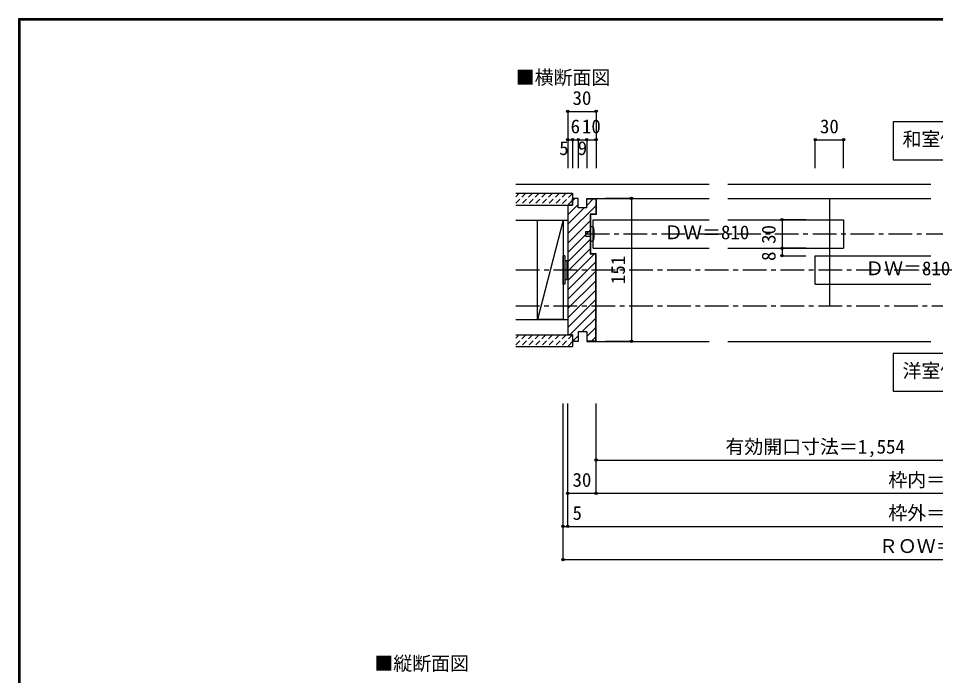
# Model space of a CAD drawing. Units: millimetres at full size, sheet at 1:5; details may follow other scales. Extents: x -973 to 977, y -701 to 696.
# Drawn here: x -973 to -3, y 1 to 696 of the extents above; entities that cross this region are included whole.
import ezdxf
from ezdxf.enums import TextEntityAlignment as Align

# ---------------------------------------------------------------- set-up
doc = ezdxf.new("R2010")
doc.units = ezdxf.units.MM
doc.header["$LTSCALE"] = 5
doc.header["$PDMODE"] = 32
doc.header["$PDSIZE"] = 2.5
doc.linetypes.add('CHAIN1', pattern=[8, 5, -1, 1, -1])
doc.linetypes.add('DASHED1', pattern=[1.8, 1.2, -0.6])
for name, color, linetype in [('0-1_通り芯', 4, 'CHAIN1'), ('0-2_柱', 7, 'Continuous'), ('0-3_仕上げ', 2, 'Continuous'), ('0-4_枠', 3, 'Continuous'), ('0-6_扉', 6, 'Continuous'), ('0-7_金物', 7, 'Continuous'), ('0-A_文字', 7, 'Continuous'), ('0-B_寸法', 7, 'Continuous'), ('0-C_ハッチ', 4, 'Continuous'), ('F-1_枠', 6, 'Continuous')]:
    doc.layers.add(name, color=color, linetype=linetype)
doc.styles.add('ＭＳ ゴシック', font='')
doc.styles.get('ＭＳ ゴシック').set_extended_font_data('MS Gothic')

msp = doc.modelspace()

# ---------------------------------------------------------------- linework, layer by layer
at = {"layer": '0-1_通り芯'}
msp.add_line((-447.347, 430), (450.622, 430), dxfattribs=at)
at = {"layer": '0-2_柱'}
for p, q in [((-397.347, 482.5), (-424.347, 377.5)), ((-424.347, 377.5), (-424.347, 482.5)), ((-397.347, 377.5), (-424.347, 377.5))]:
    msp.add_line(p, q, dxfattribs=at)
msp.add_lwpolyline([(-424.347, 482.5), (-397.347, 482.5), (-397.347, 377.5)], dxfattribs=at)
at = {"layer": '0-3_仕上げ'}
for p, q in [((-447.347, 520.5), (-243.014, 520.5)), ((-223.014, 520.5), (-8.347, 520.5)), ((-447.347, 511), (-387.347, 511)), ((-387.347, 511), (-387.347, 498.5)), ((-447.347, 498.5), (-387.347, 498.5)), ((-392.347, 498.5), (-392.347, 482.5)), ((-447.347, 482.5), (-392.347, 482.5)), ((-447.347, 377.5), (-392.347, 377.5)), ((-392.347, 377.5), (-392.347, 361.5)), ((-447.347, 361.5), (-387.347, 361.5)), ((-387.347, 361.5), (-387.347, 349)), ((-447.347, 349), (-387.347, 349))]:
    msp.add_line(p, q, dxfattribs=at)
at = {"layer": '0-4_枠'}
for p, q in [((-387.347, 498.5), (-387.347, 505.5)), ((-381.347, 505.5), (-387.347, 505.5)), ((-381.347, 495.5), (-381.347, 505.5)), ((-372.347, 505.5), (-362.347, 505.5)), ((-372.347, 495.5), (-372.347, 505.5)), ((-372.347, 505), (-362.847, 505)), ((-362.847, 505), (-362.847, 489)), ((-362.347, 505.5), (-362.347, 488.5)), ((-392.347, 498.5), (-392.347, 361.5)), ((-387.347, 498.5), (-392.347, 498.5)), ((-372.347, 495.5), (-381.347, 495.5)), ((-368.847, 489), (-368.847, 447)), ((-362.847, 489), (-368.847, 489)), ((-368.347, 488.5), (-368.347, 447.5)), ((-362.347, 488.5), (-368.347, 488.5)), ((-368.847, 447), (-362.847, 447)), ((-368.347, 447.5), (-362.347, 447.5)), ((-362.847, 355), (-362.847, 447)), ((-362.347, 354.5), (-362.347, 447.5)), ((-387.347, 361.5), (-392.347, 361.5)), ((-387.347, 361.5), (-387.347, 354.5)), ((-381.347, 364.5), (-381.347, 354.5)), ((-372.347, 364.5), (-381.347, 364.5)), ((-372.347, 364.5), (-372.347, 354.5)), ((-381.347, 354.5), (-387.347, 354.5)), ((-372.347, 355), (-362.847, 355)), ((-372.347, 354.5), (-362.347, 354.5))]:
    msp.add_line(p, q, dxfattribs=at)
at = {"layer": '0-4_枠', "color": 4}
for p, q in [((-362.347, 505.5), (-243.014, 505.5)), ((-223.014, 505.5), (-8.347, 505.5)), ((-362.347, 354.5), (-243.014, 354.5)), ((-223.014, 354.5), (-8.347, 354.5))]:
    msp.add_line(p, q, dxfattribs=at)
at = {"layer": '0-6_扉', "color": 3}
msp.add_line((-115.68, 505.5), (-115.68, 392.5), dxfattribs=at)
at = {"layer": '0-6_扉'}
for p, q in [((-365.347, 453), (-365.347, 483)), ((-365.347, 483), (-243.014, 483)), ((-223.014, 483), (-100.68, 483)), ((-100.68, 483), (-100.68, 453)), ((-365.347, 453), (-243.014, 453)), ((-223.014, 453), (-100.68, 453)), ((-130.68, 415), (-130.68, 445)), ((-130.68, 445), (-8.347, 445)), ((-130.68, 415), (-8.347, 415))]:
    msp.add_line(p, q, dxfattribs=at)
at = {"layer": '0-7_金物'}
for p, q in [((-368.347, 475.5), (-368.347, 460.5)), ((-365.347, 475.5), (-368.347, 475.5)), ((-373.347, 470.5), (-368.347, 470.5)), ((-373.347, 465.5), (-373.347, 470.5)), ((-368.347, 465.5), (-373.347, 465.5)), ((-368.347, 460.5), (-365.347, 460.5)), ((-395.347, 445), (-397.347, 445)), ((-397.347, 415), (-397.347, 445)), ((-395.347, 445), (-395.347, 415)), ((-395.347, 440), (-393.347, 440)), ((-393.347, 440), (-393.347, 420)), ((-393.347, 439), (-392.347, 439)), ((-395.347, 420), (-393.347, 420)), ((-393.347, 421), (-392.347, 421)), ((-395.347, 415), (-397.347, 415))]:
    msp.add_line(p, q, dxfattribs=at)
msp.add_arc((-392.972, 468), 28.625, 344.81071, 15.18929, dxfattribs=at)
at = {"layer": '0-A_文字'}
for p, q in [((-48.347, 586.5), (-48.347, 546.5)), ((51.653, 586.5), (-48.347, 586.5)), ((-48.347, 341.75), (-48.347, 301.75)), ((51.653, 341.75), (-48.347, 341.75)), ((-48.347, 301.75), (51.653, 301.75))]:
    msp.add_line(p, q, dxfattribs=at)
msp.add_lwpolyline([(-48.347, 546.5), (51.653, 546.5), (51.653, 586.5)], dxfattribs=at)
at = {"layer": '0-B_寸法', "color": 4}
for p, q in [((-392.347, 597.5), (-362.347, 597.5)), ((-392.347, 597.5), (-392.347, 537.5)), ((-362.347, 597.5), (-362.347, 537.5)), ((-392.347, 567.5), (-362.347, 567.5)), ((-387.347, 567.5), (-387.347, 537.5)), ((-381.347, 567.5), (-381.347, 537.5)), ((-372.347, 567.5), (-372.347, 537.5)), ((-130.68, 567.5), (-100.68, 567.5)), ((-130.68, 537.5), (-130.68, 567.5)), ((-100.68, 537.5), (-100.68, 567.5)), ((-324.984, 505.5), (-352.347, 505.5)), ((-324.984, 505.5), (-324.984, 354.5)), ((-165.727, 483), (-165.727, 445)), ((-140.68, 483), (-165.727, 483)), ((-140.68, 453), (-165.727, 453)), ((-165.727, 445), (-140.68, 445)), ((-324.984, 354.5), (-352.347, 354.5)), ((-397.347, 124), (-397.347, 289)), ((-392.347, 159), (-392.347, 289)), ((-362.347, 194), (-362.347, 289)), ((-362.347, 229), (100.986, 229)), ((-392.347, 194), (-362.347, 194)), ((-362.347, 194), (365.653, 194)), ((-397.347, 159), (-392.347, 159)), ((-392.347, 159), (395.653, 159)), ((-397.347, 124), (400.653, 124))]:
    msp.add_line(p, q, dxfattribs=at)
at = {"layer": '0-B_寸法', "color": 4, "linetype": 'CHAIN1'}
for p, q in [((-373.347, 468), (365.653, 468)), ((-447.347, 392), (376.653, 392))]:
    msp.add_line(p, q, dxfattribs=at)
at = {"layer": '0-B_寸法'}
for p in [(-392.347, 597.5), (-362.347, 597.5), (-392.347, 567.5), (-387.347, 567.5), (-381.347, 567.5), (-372.347, 567.5), (-362.347, 567.5), (-130.68, 567.5), (-100.68, 567.5), (-324.984, 505.5), (-165.727, 483), (-165.727, 453), (-165.727, 445), (-324.984, 354.5), (-362.347, 229), (-392.347, 194), (-362.347, 194), (-397.347, 159), (-392.347, 159), (-397.347, 124)]:
    msp.add_point(p, dxfattribs=at)
at = {"layer": '0-C_ハッチ', "linetype": 'DASHED1'}
for p, q in [((-443.698, 511), (-447.347, 507.351)), ((-436.626, 511), (-447.347, 500.279)), ((-429.555, 511), (-442.055, 498.5)), ((-422.484, 511), (-434.984, 498.5)), ((-415.413, 511), (-427.913, 498.5)), ((-408.342, 511), (-420.842, 498.5)), ((-401.271, 511), (-413.771, 498.5)), ((-394.2, 511), (-406.7, 498.5)), ((-387.347, 510.782), (-399.629, 498.5)), ((-387.347, 503.711), (-392.558, 498.5)), ((-436.626, 361.5), (-447.347, 350.779)), ((-444.698, 360.5), (-447.347, 357.851)), ((-429.555, 361.5), (-442.055, 349)), ((-422.484, 361.5), (-434.984, 349)), ((-415.413, 361.5), (-427.913, 349)), ((-408.342, 361.5), (-420.842, 349)), ((-401.271, 361.5), (-413.771, 349)), ((-394.2, 361.5), (-406.7, 349)), ((-387.347, 361.282), (-399.629, 349)), ((-387.347, 354.211), (-392.558, 349))]:
    msp.add_line(p, q, dxfattribs=at)
at = {"layer": '0-C_ハッチ'}
for p, q in [((-387.347, 503.028), (-384.875, 505.5)), ((-372.347, 498.229), (-365.576, 505)), ((-392.347, 488.128), (-381.347, 499.128)), ((-392.347, 468.329), (-362.847, 497.829)), ((-392.347, 478.229), (-375.076, 495.5)), ((-392.347, 458.43), (-368.847, 481.93)), ((-392.347, 448.53), (-368.847, 472.03)), ((-392.347, 438.631), (-368.847, 462.131)), ((-392.347, 428.731), (-368.847, 452.231)), ((-392.347, 418.832), (-364.179, 447)), ((-392.347, 408.932), (-362.847, 438.432)), ((-392.347, 399.033), (-362.847, 428.533)), ((-392.347, 389.133), (-362.847, 418.633)), ((-392.347, 379.234), (-362.847, 408.734)), ((-392.347, 369.334), (-362.847, 398.834)), ((-390.282, 361.5), (-362.847, 388.935)), ((-377.382, 364.5), (-362.847, 379.035)), ((-372.347, 359.636), (-362.847, 369.136)), ((-387.347, 354.535), (-381.347, 360.535)), ((-367.083, 355), (-362.847, 359.236))]:
    msp.add_line(p, q, dxfattribs=at)
at = {"layer": 'F-1_枠'}
for p, q in [((-973.347, 695.833), (-973.347, -700.833)), ((-973.347, 695.833), (976.653, 695.833)), ((-973.347, 695), (976.653, 695)), ((-973.347, 694.167), (976.653, 694.167)), ((-972.514, 695.833), (-972.514, -700.833)), ((-971.68, 695.833), (-971.68, -700.833))]:
    msp.add_line(p, q, dxfattribs=at)

# ---------------------------------------------------------------- texts
at = {"layer": '0-A_文字', "style": 'ＭＳ ゴシック'}
for s, p in [('■横断面図', (-447.347, 621.667)), ('和室側・', (-38.347, 556.5)), ('洋室側・', (-38.347, 311.75)), ('■縦断面図', (-596.847, 2.5))]:
    msp.add_text(s, height=14.66, dxfattribs=at).set_placement(p, align=Align.BOTTOM_LEFT)
at = {"layer": '0-B_寸法', "style": 'ＭＳ ゴシック'}
for s, p in [('30', (-387.347, 600)), ('6', (-389.347, 570)), ('10', (-377.347, 570)), ('30', (-125.68, 570)), ('5', (-401.423, 546.993)), ('9', (-381.847, 546.993)), ('ＤＷ＝810', (-290.355, 458)), ('ＤＷ＝810', (-77.788, 420)), ('有効開口寸法＝1,554', (-225.68, 231.5)), ('30', (-387.347, 196.5)), ('枠内＝2,364', (-53.347, 196.5)), ('5', (-387.347, 161.5)), ('枠外＝2,424', (-53.347, 161.5)), ('ＲＯＷ＝2,434', (-63.347, 126.5))]:
    msp.add_text(s, height=14.66, dxfattribs=at).set_placement(p, align=Align.BOTTOM_LEFT)
for s, p in [('30', (-168.227, 457.5)), ('8', (-168.227, 439.5)), ('151', (-327.484, 415))]:
    msp.add_text(s, height=14.66, rotation=90, dxfattribs=at).set_placement(p, align=Align.BOTTOM_LEFT)

doc.saveas('drawing.dxf')
